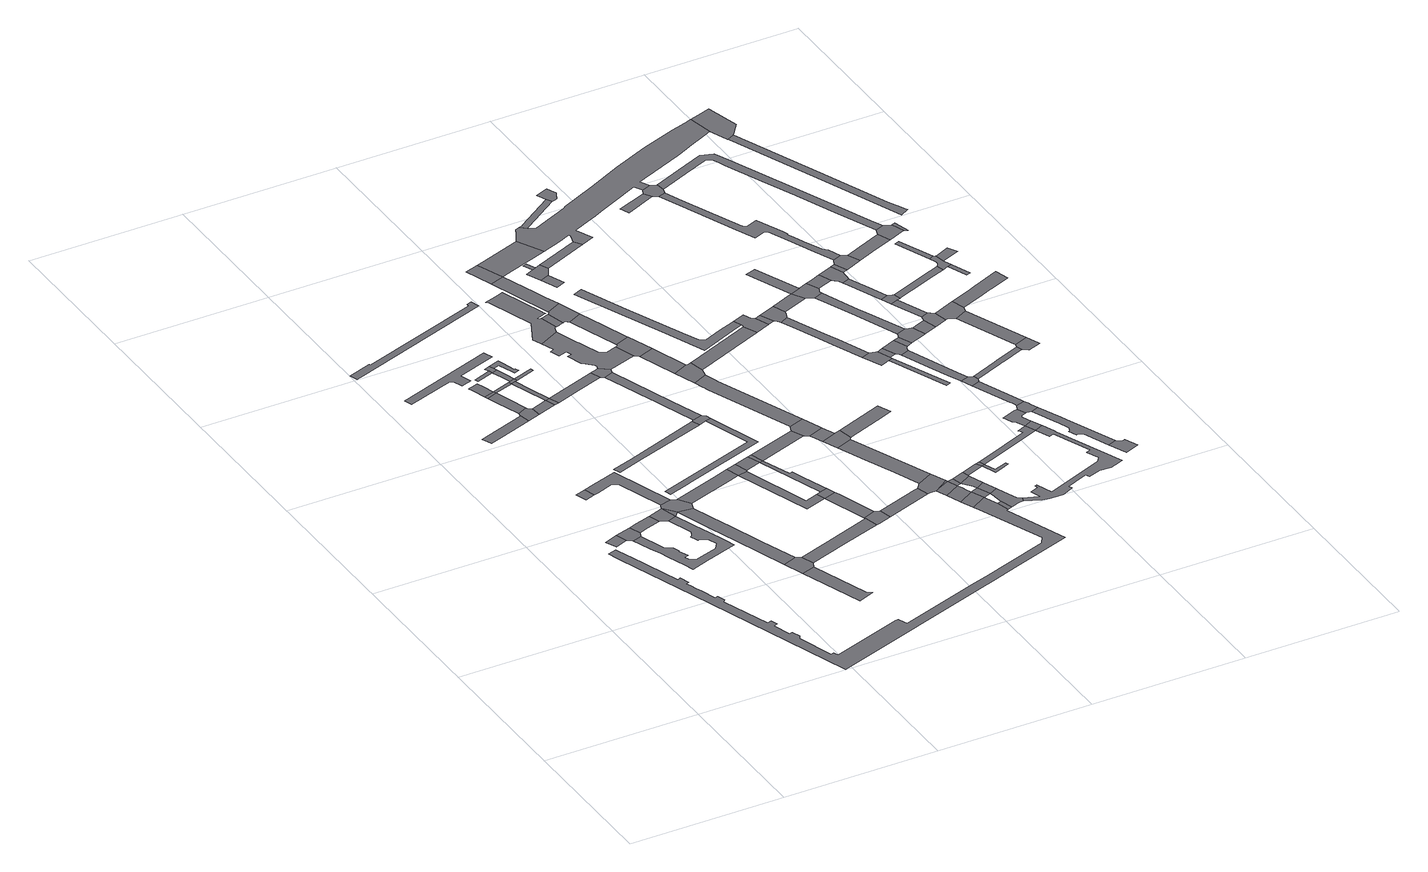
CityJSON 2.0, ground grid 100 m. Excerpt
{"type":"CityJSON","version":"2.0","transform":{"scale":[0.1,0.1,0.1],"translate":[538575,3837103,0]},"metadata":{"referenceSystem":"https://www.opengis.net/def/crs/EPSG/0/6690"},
"CityObjects":{
"road1":{"type":"Road","attributes":{"RoadStructureAttribute.sectionType":"1"},"geometry":[{"type":"MultiSurface","lod":"1","boundaries":[[[0,1,2,3]]]}]},
"road2":{"type":"Road","geometry":[{"type":"MultiSurface","lod":"1","boundaries":[[[4,0,3,5,6,7]]]}]},
"road3":{"type":"Road","geometry":[{"type":"MultiSurface","lod":"1","boundaries":[[[8,9,10,11]]]}]},
"road4":{"type":"Road","attributes":{"RoadStructureAttribute.sectionType":"1"},"geometry":[{"type":"MultiSurface","lod":"1","boundaries":[[[12,13,4,7,14,15]]]}]},
"road5":{"type":"Road","attributes":{"RoadStructureAttribute.sectionType":"1"},"geometry":[{"type":"MultiSurface","lod":"1","boundaries":[[[16,17,18,19,20,21,22,23,24,25,26,27,28,29,30,31,32,33,34,35,36,37,38,39,40,41,42,43,44,45,46,47,48,49,50,51,52,53,54,6,5]]]}]},
"road6":{"type":"Road","geometry":[{"type":"MultiSurface","lod":"1","boundaries":[[[55,56,12,15,28,27]]]}]},
"road7":{"type":"Road","attributes":{"RoadStructureAttribute.sectionType":"1"},"geometry":[{"type":"MultiSurface","lod":"1","boundaries":[[[57,58,59,60,61,62]]]}]},
"road8":{"type":"Road","attributes":{"RoadStructureAttribute.sectionType":"1"},"geometry":[{"type":"MultiSurface","lod":"1","boundaries":[[[63,64,8,11,65,66,67,68,69]]]}]},
"road9":{"type":"Road","attributes":{"RoadStructureAttribute.sectionType":"1"},"geometry":[{"type":"MultiSurface","lod":"1","boundaries":[[[55,27,70]]]}]},
"road10":{"type":"Road","geometry":[{"type":"MultiSurface","lod":"1","boundaries":[[[69,68,55,70,71,72,73,74]]]}]},
"road11":{"type":"Road","attributes":{"RoadStructureAttribute.sectionType":"1"},"geometry":[{"type":"MultiSurface","lod":"1","boundaries":[[[70,75,76,77,78,79,80,81,71]]]}]},
"road12":{"type":"Road","geometry":[{"type":"MultiSurface","lod":"1","boundaries":[[[78,77,82,83,84,85]]]}]},
"road13":{"type":"Road","geometry":[{"type":"MultiSurface","lod":"1","boundaries":[[[86,87,88,89,90,91,92,93,94]]]}]},
"road14":{"type":"Road","attributes":{"RoadStructureAttribute.sectionType":"1"},"geometry":[{"type":"MultiSurface","lod":"1","boundaries":[[[95,96,97,98,83,82]]]}]},
"road15":{"type":"Road","attributes":{"RoadStructureAttribute.sectionType":"1"},"geometry":[{"type":"MultiSurface","lod":"1","boundaries":[[[99,100,101,102,103,104]]]}]},
"road16":{"type":"Road","geometry":[{"type":"MultiSurface","lod":"1","boundaries":[[[104,103,105,106]]]}]},
"road17":{"type":"Road","attributes":{"RoadStructureAttribute.sectionType":"1"},"geometry":[{"type":"MultiSurface","lod":"1","boundaries":[[[107,106,105,108,109,110]]]}]},
"road18":{"type":"Road","geometry":[{"type":"MultiSurface","lod":"1","boundaries":[[[111,110,109,57,62,112,113]]]}]},
"road19":{"type":"Road","geometry":[{"type":"MultiSurface","lod":"1","boundaries":[[[114,104,106,115]]]}]},
"road20":{"type":"Road","attributes":{"RoadStructureAttribute.sectionType":"1"},"geometry":[{"type":"MultiSurface","lod":"1","boundaries":[[[116,117,118,119,120,121,122,123,124]]]}]},
"road21":{"type":"Road","geometry":[{"type":"MultiSurface","lod":"1","boundaries":[[[125,126,127,128]]]}]},
"road22":{"type":"Road","attributes":{"RoadStructureAttribute.sectionType":"1"},"geometry":[{"type":"MultiSurface","lod":"1","boundaries":[[[129,130,113,112,131]]]}]},
"road23":{"type":"Road","attributes":{"RoadStructureAttribute.sectionType":"1"},"geometry":[{"type":"MultiSurface","lod":"1","boundaries":[[[132,133,134,135,136,137,138,139,140,141,142,143,144,145,146,147,148,149,150,151,152,153,154,155,156,157,158,159,160,161,162,163,164,165,166,167,168,169,170,171,172,173,174,175,176,177,178,179,180,181,182,183]]]}]},
"road24":{"type":"Road","attributes":{"RoadStructureAttribute.sectionType":"1"},"geometry":[{"type":"MultiSurface","lod":"1","boundaries":[[[184,185,74,73,186,187]]]}]},
"road25":{"type":"Road","geometry":[{"type":"MultiSurface","lod":"1","boundaries":[[[188,189,115,190,129,191]]]}]},
"road26":{"type":"Road","geometry":[{"type":"MultiSurface","lod":"1","boundaries":[[[192,193,114,115,189,194]]]}]},
"road27":{"type":"Road","geometry":[{"type":"MultiSurface","lod":"1","boundaries":[[[195,196,125,128,197,198]]]}]},
"road28":{"type":"Road","geometry":[{"type":"MultiSurface","lod":"1","boundaries":[[[191,129,131,199]]]}]},
"road29":{"type":"Road","geometry":[{"type":"MultiSurface","lod":"1","boundaries":[[[200,197,128,201,193,192]]]}]},
"road30":{"type":"Road","geometry":[{"type":"MultiSurface","lod":"1","boundaries":[[[202,203,204,205,206,207,208,209,210,195,198]]]}]},
"road31":{"type":"Road","attributes":{"RoadStructureAttribute.sectionType":"1"},"geometry":[{"type":"MultiSurface","lod":"1","boundaries":[[[211,212,213,214,215,216,217,218]]]}]},
"road32":{"type":"Road","attributes":{"RoadStructureAttribute.sectionType":"1"},"geometry":[{"type":"MultiSurface","lod":"1","boundaries":[[[219,220,85,84,221,222]]]}]},
"road33":{"type":"Road","geometry":[{"type":"MultiSurface","lod":"1","boundaries":[[[223,224,192,194]]]}]},
"road34":{"type":"Road","geometry":[{"type":"MultiSurface","lod":"1","boundaries":[[[225,226,227,228,229,230,231,232]]]}]},
"road35":{"type":"Road","attributes":{"RoadStructureAttribute.sectionType":"1"},"geometry":[{"type":"MultiSurface","lod":"1","boundaries":[[[233,234,191,199,235,236]]]}]},
"road36":{"type":"Road","geometry":[{"type":"MultiSurface","lod":"1","boundaries":[[[237,184,187,238,239]]]}]},
"road37":{"type":"Road","geometry":[{"type":"MultiSurface","lod":"1","boundaries":[[[240,238,187,241,242,243]]]}]},
"road38":{"type":"Road","attributes":{"RoadStructureAttribute.sectionType":"1"},"geometry":[{"type":"MultiSurface","lod":"1","boundaries":[[[244,237,239,245]]]}]},
"road39":{"type":"Road","geometry":[{"type":"MultiSurface","lod":"1","boundaries":[[[246,244,245,247]]]}]},
"road40":{"type":"Road","geometry":[{"type":"MultiSurface","lod":"1","boundaries":[[[248,249,243,242,250]]]}]},
"road41":{"type":"Road","geometry":[{"type":"MultiSurface","lod":"1","boundaries":[[[251,252,253,254,255,256,247,245,249,248]]]}]},
"road42":{"type":"Road","attributes":{"RoadStructureAttribute.sectionType":"1"},"geometry":[{"type":"MultiSurface","lod":"1","boundaries":[[[257,258,250,242,259,260,261]]]}]},
"road43":{"type":"Road","geometry":[{"type":"MultiSurface","lod":"1","boundaries":[[[261,260,219,222,262,263,264]]]}]},
"road44":{"type":"Road","geometry":[{"type":"MultiSurface","lod":"1","boundaries":[[[265,266,233,236,267,268,269]]]}]},
"road45":{"type":"Road","attributes":{"RoadStructureAttribute.sectionType":"1"},"geometry":[{"type":"MultiSurface","lod":"1","boundaries":[[[270,268,267,271,272,273,274,275,276,277]]]}]},
"road46":{"type":"Road","geometry":[{"type":"MultiSurface","lod":"1","boundaries":[[[278,277,276,211,218,279,232,231]]]}]},
"road47":{"type":"Road","attributes":{"RoadStructureAttribute.sectionType":"1"},"geometry":[{"type":"MultiSurface","lod":"1","boundaries":[[[280,281,282,283,284,285,286,287,288,289,290,291,292,293,294,295,296,297,298,299,300,301,302]]]}]},
"road48":{"type":"Road","attributes":{"RoadStructureAttribute.sectionType":"1"},"geometry":[{"type":"MultiSurface","lod":"1","boundaries":[[[303,304,305,306,307,299,298,308,309,310,311,312,313,314,315,316,317,318,319,320,321,265,269,322,323]]]}]},
"road49":{"type":"Road","attributes":{"RoadStructureAttribute.sectionType":"1"},"geometry":[{"type":"MultiSurface","lod":"1","boundaries":[[[324,246,247,325,326]]]}]},
"road50":{"type":"Road","geometry":[{"type":"MultiSurface","lod":"1","boundaries":[[[327,328,329,302,301,330,331,332,333]]]}]},
"road51":{"type":"Road","attributes":{"RoadStructureAttribute.sectionType":"1"},"geometry":[{"type":"MultiSurface","lod":"1","boundaries":[[[334,335,264,263,336]]]}]},
"road52":{"type":"Road","geometry":[{"type":"MultiSurface","lod":"1","boundaries":[[[337,338,339,340]]]}]},
"road53":{"type":"Road","attributes":{"RoadStructureAttribute.sectionType":"1"},"geometry":[{"type":"MultiSurface","lod":"1","boundaries":[[[341,342,340,339,343,344,345]]]}]},
"road54":{"type":"Road","geometry":[{"type":"MultiSurface","lod":"1","boundaries":[[[345,344,346,347,327,333,348,349,350,351,352]]]}]},
"road55":{"type":"Road","attributes":{"RoadStructureAttribute.sectionType":"1"},"geometry":[{"type":"MultiSurface","lod":"1","boundaries":[[[353,354,352,351,355,356,357,358]]]}]},
"road56":{"type":"Road","geometry":[{"type":"MultiSurface","lod":"1","boundaries":[[[358,357,359,360,361,323,322,362,363]]]}]},
"road57":{"type":"Road","attributes":{"RoadStructureAttribute.sectionType":"1"},"geometry":[{"type":"MultiSurface","lod":"1","boundaries":[[[363,362,364,365]]]}]},
"road58":{"type":"Road","geometry":[{"type":"MultiSurface","lod":"1","boundaries":[[[366,367,365,364,368,369,370]]]}]},
"road59":{"type":"Road","attributes":{"RoadStructureAttribute.sectionType":"1"},"geometry":[{"type":"MultiSurface","lod":"1","boundaries":[[[371,372,369,368,373,374,375,376,377]]]}]},
"road60":{"type":"Road","geometry":[{"type":"MultiSurface","lod":"1","boundaries":[[[378,377,376,379,324,326,380,381]]]}]},
"road61":{"type":"Road","attributes":{"RoadStructureAttribute.sectionType":"1"},"geometry":[{"type":"MultiSurface","lod":"1","boundaries":[[[381,380,382,383,384]]]}]},
"road62":{"type":"Road","geometry":[{"type":"MultiSurface","lod":"1","boundaries":[[[385,384,383,386,387,388]]]}]},
"road63":{"type":"Road","attributes":{"RoadStructureAttribute.sectionType":"1"},"geometry":[{"type":"MultiSurface","lod":"1","boundaries":[[[389,387,386,390,391,392,393]]]}]},
"road64":{"type":"Road","geometry":[{"type":"MultiSurface","lod":"1","boundaries":[[[393,392,334,336,394,395,396]]]}]},
"road65":{"type":"Road","attributes":{"RoadStructureAttribute.sectionType":"1"},"geometry":[{"type":"MultiSurface","lod":"1","boundaries":[[[397,398,399,400]]]}]},
"road66":{"type":"Road","geometry":[{"type":"MultiSurface","lod":"1","boundaries":[[[401,395,402,403]]]}]},
"road67":{"type":"Road","attributes":{"RoadStructureAttribute.sectionType":"1"},"geometry":[{"type":"MultiSurface","lod":"1","boundaries":[[[396,395,401]]]}]},
"road68":{"type":"Road","attributes":{"RoadStructureAttribute.sectionType":"1"},"geometry":[{"type":"MultiSurface","lod":"1","boundaries":[[[404,405,406,407,337,340,408,409,410]]]}]},
"road69":{"type":"Road","attributes":{"RoadStructureAttribute.sectionType":"1"},"geometry":[{"type":"MultiSurface","lod":"1","boundaries":[[[411,412,403,402,413,414]]]}]},
"road70":{"type":"Road","geometry":[{"type":"MultiSurface","lod":"1","boundaries":[[[415,416,417,418,400,399,419]]]}]},
"road71":{"type":"Road","geometry":[{"type":"MultiSurface","lod":"1","boundaries":[[[420,421,417,416]]]}]},
"road72":{"type":"Road","geometry":[{"type":"MultiSurface","lod":"1","boundaries":[[[414,413,183,182]]]}]},
"road73":{"type":"Road","attributes":{"RoadStructureAttribute.sectionType":"1"},"geometry":[{"type":"MultiSurface","lod":"1","boundaries":[[[422,401,403,423]]]}]},
"road74":{"type":"Road","geometry":[{"type":"MultiSurface","lod":"1","boundaries":[[[424,425,414,182,426,427]]]}]},
"road75":{"type":"Road","geometry":[{"type":"MultiSurface","lod":"1","boundaries":[[[428,429,180,179,430]]]}]},
"road76":{"type":"Road","geometry":[{"type":"MultiSurface","lod":"1","boundaries":[[[431,422,423,432,433]]]}]},
"road77":{"type":"Road","attributes":{"RoadStructureAttribute.sectionType":"1"},"geometry":[{"type":"MultiSurface","lod":"1","boundaries":[[[432,423,434,435,436,424,437]]]}]},
"road78":{"type":"Road","geometry":[{"type":"MultiSurface","lod":"1","boundaries":[[[437,424,427,438]]]}]},
"road79":{"type":"Road","attributes":{"RoadStructureAttribute.sectionType":"1"},"geometry":[{"type":"MultiSurface","lod":"1","boundaries":[[[439,440,366,370,441]]]}]},
"road80":{"type":"Road","geometry":[{"type":"MultiSurface","lod":"1","boundaries":[[[442,443,444,438,427,445,446,428,430,447,448,449,450,451]]]}]},
"road81":{"type":"Road","attributes":{"RoadStructureAttribute.sectionType":"1"},"geometry":[{"type":"MultiSurface","lod":"1","boundaries":[[[452,453,454,385,388]]]}]},
"road82":{"type":"Road","attributes":{"RoadStructureAttribute.sectionType":"1"},"geometry":[{"type":"MultiSurface","lod":"1","boundaries":[[[455,456,457,458,459,460,461,462,463,464,465,466,467]]]}]},
"road83":{"type":"Road","geometry":[{"type":"MultiSurface","lod":"1","boundaries":[[[468,415,419,469]]]}]},
"road84":{"type":"Road","attributes":{"RoadStructureAttribute.sectionType":"1"},"geometry":[{"type":"MultiSurface","lod":"1","boundaries":[[[470,471,431,433,472]]]}]},
"road85":{"type":"Road","geometry":[{"type":"MultiSurface","lod":"1","boundaries":[[[473,474,475,470,472,476]]]}]},
"road86":{"type":"Road","geometry":[{"type":"MultiSurface","lod":"1","boundaries":[[[477,478,479,480,481,476,472]]]}]},
"road87":{"type":"Road","geometry":[{"type":"MultiSurface","lod":"1","boundaries":[[[482,483,484,485,486,487,488,489]]]}]},
"road88":{"type":"Road","geometry":[{"type":"MultiSurface","lod":"1","boundaries":[[[490,491,467,466,492,493,439,441,494,495,496]]]}]},
"road89":{"type":"Road","attributes":{"RoadStructureAttribute.sectionType":"1"},"geometry":[{"type":"MultiSurface","lod":"1","boundaries":[[[497,498,496,495,499]]]}]},
"road90":{"type":"Road","attributes":{"RoadStructureAttribute.sectionType":"1"},"geometry":[{"type":"MultiSurface","lod":"1","boundaries":[[[500,501,502,503,504,505,506,473,476,507,508,509]]]}]},
"road91":{"type":"Road","geometry":[{"type":"MultiSurface","lod":"1","boundaries":[[[510,497,499,511,512,513,514,515]]]}]},
"road92":{"type":"Road","attributes":{"RoadStructureAttribute.sectionType":"1"},"geometry":[{"type":"MultiSurface","lod":"1","boundaries":[[[516,517,518,519,520,521,522,523,524,525,526,527,528,529,530,531,532,533,509,534,535,536,537,538,539,540,541,542,543,544,545,546,547,548,451,450]]]}]},
"road93":{"type":"Road","geometry":[{"type":"MultiSurface","lod":"1","boundaries":[[[549,550,482,489,551,552,553,554]]]}]},
"road94":{"type":"Road","attributes":{"RoadStructureAttribute.sectionType":"1"},"geometry":[{"type":"MultiSurface","lod":"1","boundaries":[[[555,556,557,513,512,558,559,560,561,562]]]}]},
"road95":{"type":"Road","attributes":{"RoadStructureAttribute.sectionType":"1"},"geometry":[{"type":"MultiSurface","lod":"1","boundaries":[[[563,562,561,564,565,566,567,568,569,570]]]}]},
"road96":{"type":"Road","geometry":[{"type":"MultiSurface","lod":"1","boundaries":[[[571,572,568,567]]]}]},
"road97":{"type":"Road","attributes":{"RoadStructureAttribute.sectionType":"1"},"geometry":[{"type":"MultiSurface","lod":"1","boundaries":[[[573,510,515,574]]]}]},
"road98":{"type":"Road","geometry":[{"type":"MultiSurface","lod":"1","boundaries":[[[575,570,569,576]]]}]},
"road99":{"type":"Road","attributes":{"RoadStructureAttribute.sectionType":"1"},"geometry":[{"type":"MultiSurface","lod":"1","boundaries":[[[577,578,579,580,581,582,500,583,584,585,586,587]]]}]},
"road100":{"type":"Road","geometry":[{"type":"MultiSurface","lod":"1","boundaries":[[[583,500,509,533]]]}]},
"road101":{"type":"Road","geometry":[{"type":"MultiSurface","lod":"1","boundaries":[[[588,575,576,589,590,591,592,593]]]}]},
"road102":{"type":"Road","attributes":{"RoadStructureAttribute.sectionType":"1"},"geometry":[{"type":"MultiSurface","lod":"1","boundaries":[[[594,595,573,596]]]}]},
"road103":{"type":"Road","attributes":{"RoadStructureAttribute.sectionType":"1"},"geometry":[{"type":"MultiSurface","lod":"1","boundaries":[[[597,591,590,598,599,600,601,602]]]}]},
"road104":{"type":"Road","geometry":[{"type":"MultiSurface","lod":"1","boundaries":[[[602,601,603,604,605,606]]]}]},
"road105":{"type":"Road","attributes":{"RoadStructureAttribute.sectionType":"1"},"geometry":[{"type":"MultiSurface","lod":"1","boundaries":[[[607,608,604,603,609,610,611,612,613]]]}]},
"road106":{"type":"Road","attributes":{"RoadStructureAttribute.sectionType":"1"},"geometry":[{"type":"MultiSurface","lod":"1","boundaries":[[[614,615,616,617]]]}]},
"road107":{"type":"Road","geometry":[{"type":"MultiSurface","lod":"1","boundaries":[[[618,596,573,574,619,620,621,622,623,624,625]]]}]},
"road108":{"type":"Road","geometry":[{"type":"MultiSurface","lod":"1","boundaries":[[[613,612,577,587,626,627,628,629,630]]]}]},
"road109":{"type":"Road","attributes":{"RoadStructureAttribute.sectionType":"1"},"geometry":[{"type":"MultiSurface","lod":"1","boundaries":[[[631,588,593,632]]]}]},
"road110":{"type":"Road","geometry":[{"type":"MultiSurface","lod":"1","boundaries":[[[633,634,635,636,637,638,639,640,641,642,643,644,645,646,486,485,647,648,404,410,649,650,651,652,468,469,653,654,655,656,657,658,659,660,661,662,663,664,665,666,667,668,669,670,671]]]}]},
"road111":{"type":"Road","attributes":{"RoadStructureAttribute.sectionType":"1"},"geometry":[{"type":"MultiSurface","lod":"1","boundaries":[[[672,673,628,627,674,675,676,677,678,679,680,681,682,683]]]}]},
"road112":{"type":"Road","attributes":{"RoadStructureAttribute.sectionType":"1"},"geometry":[{"type":"MultiSurface","lod":"1","boundaries":[[[684,685,621,620,686,687,688,689]]]}]},
"road113":{"type":"Road","geometry":[{"type":"MultiSurface","lod":"1","boundaries":[[[690,691,689,688,692,693,694,631,632,695,696,697,698]]]}]},
"road114":{"type":"Road","geometry":[{"type":"MultiSurface","lod":"1","boundaries":[[[699,683,682,700,701,702,703]]]}]},
"road115":{"type":"Road","attributes":{"RoadStructureAttribute.sectionType":"1"},"geometry":[{"type":"MultiSurface","lod":"1","boundaries":[[[704,705,618,625,706]]]}]},
"road116":{"type":"Road","geometry":[{"type":"MultiSurface","lod":"1","boundaries":[[[662,661,614,617,707,708,709,710]]]}]},
"road117":{"type":"Road","attributes":{"RoadStructureAttribute.sectionType":"1"},"geometry":[{"type":"MultiSurface","lod":"1","boundaries":[[[711,712,698,697,713,714]]]}]},
"road118":{"type":"Road","attributes":{"RoadStructureAttribute.sectionType":"1"},"geometry":[{"type":"MultiSurface","lod":"1","boundaries":[[[715,716,717,718,606,605,719,720,721,722]]]}]},
"road119":{"type":"Road","geometry":[{"type":"MultiSurface","lod":"1","boundaries":[[[723,704,706,724,725,726,727,728,729,730]]]}]},
"road120":{"type":"Road","attributes":{"RoadStructureAttribute.sectionType":"1"},"geometry":[{"type":"MultiSurface","lod":"1","boundaries":[[[731,732,727,726,733,734,735,736]]]}]},
"road121":{"type":"Road","attributes":{"RoadStructureAttribute.sectionType":"1"},"geometry":[{"type":"MultiSurface","lod":"1","boundaries":[[[737,738,739,740,741,742,743,744,745,746,747,748,749,750,751,708,707,752,753,754,755,756,757,758,759,760,761]]]}]},
"road122":{"type":"Road","geometry":[{"type":"MultiSurface","lod":"1","boundaries":[[[762,736,735,763,764,765,766]]]}]},
"road123":{"type":"Road","attributes":{"RoadStructureAttribute.sectionType":"1"},"geometry":[{"type":"MultiSurface","lod":"1","boundaries":[[[764,763,767,768]]]}]},
"road124":{"type":"Road","geometry":[{"type":"MultiSurface","lod":"1","boundaries":[[[769,768,767,770,711,714,771,772]]]}]},
"road125":{"type":"Road","attributes":{"RoadStructureAttribute.sectionType":"1"},"geometry":[{"type":"MultiSurface","lod":"1","boundaries":[[[773,723,730,774,775]]]}]},
"road126":{"type":"Road","geometry":[{"type":"MultiSurface","lod":"1","boundaries":[[[761,760,773,775,776,777]]]}]},
"road127":{"type":"Road","geometry":[{"type":"MultiSurface","lod":"1","boundaries":[[[778,779,772,771,780,781,782,783]]]}]},
"road128":{"type":"Road","attributes":{"RoadStructureAttribute.sectionType":"1"},"geometry":[{"type":"MultiSurface","lod":"1","boundaries":[[[782,781,784,785,786]]]}]},
"road129":{"type":"Road","geometry":[{"type":"MultiSurface","lod":"1","boundaries":[[[787,786,785,715,722,788,789,790]]]}]},
"road130":{"type":"Road","geometry":[{"type":"MultiSurface","lod":"1","boundaries":[[[791,792,793,794,766,765,795,796,797,798,799]]]}]},
"road131":{"type":"Road","attributes":{"RoadStructureAttribute.sectionType":"1"},"geometry":[{"type":"MultiSurface","lod":"1","boundaries":[[[800,801,802,803,804,805,806,710,709,807,808,809,810,811,812,813,814,815,816,817,818,819,820]]]}]},
"road132":{"type":"Road","attributes":{"RoadStructureAttribute.sectionType":"1"},"geometry":[{"type":"MultiSurface","lod":"1","boundaries":[[[821,822,777,776,823,824]]]}]},
"road133":{"type":"Road","attributes":{"RoadStructureAttribute.sectionType":"1"},"geometry":[{"type":"MultiSurface","lod":"1","boundaries":[[[825,826,827,828,778,783,829,830,831,832]]]}]},
"road134":{"type":"Road","geometry":[{"type":"MultiSurface","lod":"1","boundaries":[[[833,834,835,836]]]}]},
"road135":{"type":"Road","geometry":[{"type":"MultiSurface","lod":"1","boundaries":[[[837,836,835,838,839,840,841,791,799,842,843,844,845,846]]]}]},
"road136":{"type":"Road","geometry":[{"type":"MultiSurface","lod":"1","boundaries":[[[847,848,843,842]]]}]},
"road137":{"type":"Road","geometry":[{"type":"MultiSurface","lod":"1","boundaries":[[[820,819,821,824,849,850]]]}]},
"road138":{"type":"Road","geometry":[{"type":"MultiSurface","lod":"1","boundaries":[[[851,852,846,845,853]]]}]},
"road139":{"type":"Road","attributes":{"RoadStructureAttribute.sectionType":"1"},"geometry":[{"type":"MultiSurface","lod":"1","boundaries":[[[854,850,849,855]]]}]},
"road140":{"type":"Road","geometry":[{"type":"MultiSurface","lod":"1","boundaries":[[[856,857,858,633,671,859,860,861,862]]]}]},
"road141":{"type":"Road","attributes":{"RoadStructureAttribute.sectionType":"1"},"geometry":[{"type":"MultiSurface","lod":"1","boundaries":[[[863,864,865,866,860,859,867,868,869,870]]]}]}
},
"vertices":[
[509,1859,0],[421,1829,0],[454,1757,0],[534,1788,0],
[616,1895,0],[566,1763,0],[624,1784,0],[641,1821,0],
[583,2364,0],[518,2342,0],[541,2271,0],[607,2293,0],
[770,1947,0],[670,1914,0],[703,1842,0],[795,1873,0],
[605,1651,0],[610,1638,0],[636,1579,0],[659,1517,0],[697,1403,0],[718,1340,0],[834,1379,0],[1047,1450,0],[1026,1511,0],[977,1655,0],[974,1665,0],[900,1869,0],[845,1851,0],[899,1689,0],[887,1659,0],[885,1654,0],[880,1646,0],[872,1643,0],[887,1595,0],[889,1590,0],[893,1591,0],[895,1591,0],[943,1574,0],[949,1558,0],[966,1510,0],[937,1469,0],[826,1433,0],[787,1420,0],[750,1437,0],[737,1470,0],[762,1478,0],[745,1527,0],[738,1545,0],[741,1546,0],[727,1590,0],[726,1590,0],[683,1617,0],[673,1643,0],[670,1652,0],
[871,1984,0],[869,1981,0],
[644,3218,0],[388,3129,0],[336,3110,0],[361,3048,0],[444,3077,0],[660,3152,0],
[822,2445,0],[656,2389,0],[637,2303,0],[748,2340,0],[783,2323,0],[886,2019,0],[958,2039,0],
[930,1907,0],
[1029,1897,0],[1038,1924,0],[1046,1946,0],[994,2022,0],
[1012,1667,0],[1076,1480,0],[1195,1134,0],[1282,1164,0],[1198,1406,0],[1111,1656,0],[1105,1674,0],
[1241,1000,0],[1327,1030,0],[1344,1064,0],[1315,1147,0],
[469,3727,0],[487,3717,0],[510,3655,0],[577,3678,0],[554,3752,0],[806,3836,0],[783,3897,0],[148,3676,0],[163,3624,0],
[1324,761,0],[1383,589,0],[1489,632,0],[1457,654,0],
[607,3593,0],[593,3633,0],[525,3610,0],[536,3578,0],[565,3492,0],[634,3516,0],
[572,3472,0],[642,3496,0],
[673,3400,0],[594,3407,0],[649,3249,0],[713,3279,0],
[719,3262,0],[746,3182,0],[739,3252,0],
[756,3559,0],[764,3537,0],
[52,4015,0],[1001,4343,0],[982,4397,0],[948,4386,0],[950,4371,0],[163,4098,0],[158,4111,0],[7,4057,0],[24,4007,0],
[719,3717,0],[604,3675,0],[611,3653,0],[725,3694,0],
[849,3290,0],[745,3254,0],[871,3225,0],
[2440,1088,0],[2609,664,0],[2580,618,0],[2307,525,0],[2135,466,0],[2042,435,0],[1501,250,0],[1478,316,0],[1459,310,0],[1020,162,0],[1000,155,0],[987,188,0],[969,180,0],[892,414,0],[907,437,0],[886,487,0],[866,481,0],[830,596,0],[855,606,0],[840,653,0],[812,643,0],[702,957,0],[717,970,0],[699,1022,0],[681,1017,0],[645,1124,0],[635,1151,0],[619,1198,0],[609,1226,0],[627,1231,0],[608,1294,0],[589,1286,0],[471,1626,0],[462,1650,0],[434,1732,0],[376,1712,0],[398,1649,0],[407,1621,0],[584,1106,0],[963,1,0],[1041,28,0],[2038,368,0],[2145,404,0],[2343,472,0],[2704,595,0],[2722,601,0],[2570,1011,0],[2584,1016,0],[2562,1099,0],[2543,1146,0],[2525,1191,0],[2422,1131,0],
[1393,2159,0],[1296,2126,0],[1356,2052,0],[1422,2075,0],
[830,3443,0],[794,3550,0],[802,3426,0],[878,3301,0],
[803,3577,0],[771,3565,0],[811,3555,0],
[743,3759,0],[707,3746,0],[761,3706,0],[754,3727,0],
[901,3236,0],
[785,3632,0],[750,3624,0],
[795,3743,0],[831,3642,0],[836,3627,0],[869,3640,0],[866,3650,0],[860,3665,0],[852,3664,0],[826,3748,0],[816,3785,0],
[1469,2697,0],[976,2521,0],[929,2504,0],[834,2473,0],[850,2426,0],[870,2433,0],[1008,2481,0],[1487,2644,0],
[1831,1327,0],[1510,1215,0],[1610,1155,0],[1852,1237,0],
[941,3600,0],[934,3621,0],
[1638,2353,0],[976,2127,0],[990,2088,0],[1117,2131,0],[1162,2147,0],[1691,2327,0],[1575,2674,0],[1535,2661,0],
[1212,3418,0],[1126,3388,0],[1065,3293,0],[1235,3352,0],
[1460,2182,0],[1483,2087,0],[1489,2098,0],
[1628,1653,0],[1590,1574,0],[1730,1624,0],[1710,1682,0],
[1562,2217,0],[1591,2133,0],
[1588,2226,0],[1616,2141,0],
[1792,1711,0],[1744,1694,0],[1812,1654,0],
[1781,1742,0],[1751,1825,0],[1733,1877,0],[1705,1955,0],[1700,1953,0],[1684,1949,0],
[1822,1626,0],[1816,1643,0],[1733,1616,0],[1828,1336,0],[1908,1372,0],
[1875,1245,0],[1962,1275,0],[1943,1358,0],
[1269,3442,0],[1260,3435,0],[1258,3340,0],[1320,3365,0],[1330,3395,0],
[1469,2935,0],[1305,3203,0],[1341,3107,0],[1375,3013,0],[1386,2979,0],[1406,2923,0],[1482,2707,0],[1543,2724,0],
[1564,2706,0],[1525,2657,0],
[1236,4054,0],[1232,4056,0],[1230,4059,0],[1226,4067,0],[1254,4076,0],[1289,4088,0],[1292,4088,0],[1285,4107,0],[1284,4111,0],[1185,4399,0],[1146,4385,0],[1128,4378,0],[1053,4355,0],[1058,4350,0],[1066,4342,0],[1071,4325,0],[1171,4038,0],[1095,3883,0],[1117,3821,0],[1250,3889,0],[1262,3929,0],[1275,3934,0],[1246,4054,0],
[1396,3563,0],[1353,3590,0],[1320,3688,0],[1307,3724,0],[1300,3744,0],[1147,3736,0],[1122,3724,0],[1128,3706,0],[1143,3663,0],[1198,3682,0],[1205,3664,0],[1213,3642,0],[1182,3632,0],[1214,3534,0],[1218,3530,0],[1274,3477,0],[1277,3470,0],[1277,3465,0],[1277,3457,0],[1514,3457,0],[1468,3587,0],
[1910,2336,0],[1916,2244,0],[1946,2254,0],
[1302,4073,0],[1293,4070,0],[1260,4057,0],[1276,3934,0],[1300,3943,0],[1321,3950,0],[1331,3954,0],
[2244,1461,0],[2218,1452,0],[2264,1378,0],
[1200,4719,0],[1111,4688,0],[1173,4510,0],[1267,4543,0],
[1371,4245,0],[1346,4315,0],[1231,4340,0],[1315,4097,0],[1407,4144,0],
[1316,4090,0],[1311,4082,0],[1342,3958,0],[1352,3958,0],[1359,3950,0],[1367,3943,0],[1460,3990,0],
[1573,3665,0],[1517,3825,0],[1424,3784,0],[1446,3722,0],[1485,3612,0],[1580,3645,0],
[1485,3607,0],[1483,3597,0],[1478,3592,0],[1539,3437,0],[1640,3472,0],
[1626,3181,0],[1724,3229,0],
[1759,3235,0],[1739,3227,0],[1675,3039,0],[1768,3085,0],[1780,3137,0],
[1796,2996,0],[1794,3002,0],[1695,2977,0],[1697,2974,0],[1709,2939,0],[1927,2376,0],[2024,2414,0],
[2068,2301,0],[1918,2356,0],[1976,2239,0],[2077,2279,0],
[1993,2198,0],[2012,2150,0],[2112,2191,0],
[2152,2204,0],[2053,2052,0],[2159,2095,0],[2170,2109,0],
[2240,1900,0],[2129,1864,0],[2209,1667,0],[2274,1500,0],[2380,1558,0],
[2277,1383,0],[2321,1385,0],[2422,1454,0],
[1484,4295,0],[1543,4321,0],[1499,4427,0],[1439,4401,0],
[2428,1439,0],[2349,1314,0],[2452,1374,0],
[1515,4830,0],[1503,4825,0],[1450,4806,0],[1259,4740,0],[1346,4571,0],[1590,4656,0],[1601,4660,0],
[2477,1312,0],[2465,1344,0],[2388,1217,0],[2490,1279,0],
[1512,4548,0],[1477,4533,0],[1450,4522,0],[1398,4499,0],[1535,4494,0],
[1450,4594,0],[1424,4584,0],
[2465,1451,0],[2481,1385,0],
[2540,1299,0],[2511,1288,0],[2546,1199,0],[2575,1211,0],
[2591,1111,0],[2588,1110,0],[2614,1028,0],
[2546,1479,0],[2558,1430,0],[2559,1439,0],
[2505,1355,0],[2523,1331,0],[2531,1321,0],[2596,1334,0],
[2631,1243,0],
[2204,3421,0],[2161,3403,0],[2243,3330,0],
[2696,1091,0],[2689,1098,0],[2649,1199,0],[2582,1194,0],[2585,1168,0],[2628,1034,0],[2667,1049,0],[2683,1053,0],[2700,1052,0],[2713,1085,0],
[2446,2214,0],[2503,2237,0],[2466,2327,0],
[2061,3448,0],[1957,3406,0],[1917,3421,0],[1871,3533,0],[1714,3910,0],[1590,4209,0],[1531,4183,0],[1655,3885,0],[1785,3571,0],[1892,3313,0],[2135,3415,0],[2204,3444,0],[2184,3496,0],
[1794,4669,0],[1828,4617,0],
[2655,1521,0],[2560,1485,0],[2675,1485,0],
[2683,1533,0],[2682,1532,0],[2662,1524,0],[2693,1493,0],
[2712,1392,0],[2768,1413,0],[2817,1432,0],[2809,1450,0],[2723,1418,0],
[1876,5129,0],[1628,4960,0],[1623,4956,0],[1601,4947,0],[1641,4916,0],[1640,4919,0],[1651,4926,0],[1898,5095,0],
[2286,3475,0],[2263,3527,0],[2207,3434,0],[2207,3429,0],[2285,3348,0],[2342,3371,0],[2304,3462,0],
[2344,3479,0],[2308,3464,0],[2382,3388,0],
[3094,1734,0],[3034,1710,0],[3039,1703,0],[3050,1678,0],[2896,1617,0],[2879,1610,0],[2857,1601,0],[2799,1535,0],[2903,1577,0],[3124,1665,0],
[2455,3525,0],[2395,3382,0],[2415,3356,0],[2468,3387,0],[2480,3418,0],[2489,3442,0],
[2719,1047,0],[2749,1032,0],[2801,1012,0],[2846,1001,0],[2892,998,0],[2937,1002,0],[3011,1036,0],[3001,1061,0],[3056,1083,0],[3145,1118,0],[3155,1092,0],[3236,1119,0],[3308,1116,0],[3375,1141,0],[3399,1150,0],[3219,1594,0],[3212,1612,0],[3180,1690,0],[3161,1570,0],[3175,1575,0],[3191,1581,0],[3293,1333,0],[3264,1322,0],[3297,1242,0],[3274,1209,0],[3250,1200,0],[3041,1118,0],[2889,1058,0],[2850,1161,0],[2837,1155,0],[2844,1137,0],[2787,1114,0],[2810,1048,0],
[1934,5227,0],[1850,5194,0],[1914,5100,0],[1933,5105,0],[1956,5155,0],[1960,5162,0],
[2609,3041,0],[2569,3139,0],[2528,3239,0],[2448,3275,0],[2509,3128,0],[2568,2984,0],[2638,2812,0],[2693,2834,0],
[2734,2821,0],[2691,2684,0],[2734,2702,0],[2746,2707,0],[2753,2710,0],[2781,2721,0],[2776,2733,0],[2740,2819,0],
[2912,2322,0],[2940,2333,0],
[2610,3589,0],[2656,3508,0],
[2780,2836,0],[2816,2750,0],
[3139,1908,0],[3121,1903,0],[3026,1865,0],[3049,1806,0],[3067,1799,0],[3084,1757,0],[3149,1766,0],[3124,1828,0],[3129,1838,0],[3146,1845,0],[3162,1852,0],
[2879,2877,0],[2833,2742,0],[2842,2724,0],[2898,2747,0],[2902,2769,0],[2916,2789,0],
[2553,3916,0],[2485,3889,0],[2676,3617,0],
[3032,2412,0],[2918,2534,0],[2969,2412,0],[2993,2353,0],[3006,2321,0],[3060,2343,0],
[3037,2246,0],[3091,2268,0],[3100,2293,0],[3093,2331,0],
[3205,1984,0],[3193,2013,0],[3141,1991,0],[3144,1985,0],[3152,1963,0],[3159,1946,0],[3213,1964,0],
[2387,4913,0],[2196,4838,0],[2220,4780,0],[2417,4864,0],
[2738,3643,0],[2677,3500,0],[2706,3486,0],[2765,3511,0],[2764,3522,0],[2762,3535,0],[2769,3551,0],[2773,3560,0],
[3172,1854,0],[3200,1847,0],[3252,1869,0],[3233,1916,0],[3225,1935,0],
[2919,2894,0],[2956,2805,0],
[3002,5461,0],[2957,5446,0],[2857,5415,0],[2762,5382,0],[2629,5332,0],[2394,5230,0],[2170,5121,0],[1936,5013,0],[1918,4999,0],[1731,4916,0],[1685,4898,0],[1675,4898,0],[1660,4902,0],[1648,4908,0],[1570,4935,0],[1551,4897,0],[1726,4707,0],[1801,4738,0],[1808,4741,0],[1812,4727,0],[1913,4652,0],[1865,4767,0],[1889,4777,0],[1997,4824,0],[2020,4835,0],[2107,4877,0],[2212,4927,0],[2375,5004,0],[2403,4949,0],[2462,4970,0],[2431,5031,0],[2473,5051,0],[2485,5056,0],[2755,5169,0],[2832,5203,0],[2859,5216,0],[2994,5281,0],[3012,5290,0],[3034,5301,0],
[3331,1678,0],[3315,1717,0],[3271,1677,0],[3273,1674,0],[3302,1593,0],[3288,1565,0],[3281,1562,0],[3303,1510,0],[3308,1510,0],[3343,1501,0],[3412,1331,0],[3465,1352,0],
[2874,3237,0],[2863,3263,0],[2741,3399,0],[2817,3213,0],[2932,2931,0],[2991,2954,0],
[3033,2944,0],[3002,2952,0],[2929,2924,0],[2925,2912,0],[2924,2909,0],[3004,2825,0],[3052,2845,0],[3069,2851,0],[3039,2942,0],
[3500,1327,0],[3461,1210,0],[3524,1236,0],[3556,1249,0],[3520,1336,0],
[2840,3685,0],[2790,3664,0],[2875,3601,0],
[2450,4845,0],[2497,4863,0],[2508,4898,0],[2500,4956,0],
[3131,2981,0],[3063,2952,0],[3095,2862,0],[3157,2888,0],
[3456,2482,0],[3305,2420,0],[3289,2413,0],[3271,2405,0],[3285,2369,0],[3304,2377,0],[3320,2382,0],[3466,2442,0],
[2942,3727,0],[2890,3588,0],[2910,3571,0],[2920,3546,0],[2970,3566,0],[2973,3597,0],[2972,3623,0],[2975,3642,0],
[3071,3318,0],[3034,3410,0],[2946,3485,0],[3022,3298,0],[3026,3289,0],[3075,3309,0],
[3017,3888,0],[2989,3917,0],[2938,4036,0],[2909,4105,0],[2899,4129,0],[2892,4145,0],[2899,4148,0],[2885,4182,0],[2812,4358,0],[2741,4329,0],[2723,4333,0],[2712,4346,0],[2710,4348,0],[2554,4723,0],[2544,4748,0],[2498,4729,0],[2508,4704,0],[2664,4325,0],[2716,4199,0],[2786,4227,0],[2812,4220,0],[2867,4086,0],[2940,3910,0],[2992,3783,0],[3047,3805,0],
[3105,3297,0],[3054,3219,0],[3103,3239,0],[3126,3248,0],[3113,3294,0],
[3137,3016,0],[3185,3036,0],
[3201,3029,0],[3134,3000,0],[3242,2923,0],[3223,3014,0],
[2973,3740,0],[2995,3650,0],[3009,3656,0],
[3121,3703,0],[3086,3787,0],
[3368,3074,0],[3266,3032,0],[3259,2930,0],[3302,2910,0],[3384,2953,0],[3393,2986,0],
[3459,2515,0],[3463,2504,0],[3551,2540,0],
[3582,2464,0],[3499,2427,0],[3504,2419,0],[3587,2451,0],
[3472,3437,0],[3357,3391,0],[3328,3380,0],[3117,3296,0],[3135,3251,0],[3223,3286,0],[3345,3335,0],[3375,3347,0],[3485,3390,0],
[3376,4043,0],[3295,4237,0],[3169,4539,0],[2989,4971,0],[2942,5081,0],[2863,5109,0],[2684,5033,0],[2705,4981,0],[2863,5048,0],[2901,5034,0],[2922,4985,0],[2937,4949,0],[3040,4700,0],[3073,4621,0],[3116,4517,0],[3119,4511,0],[3123,4500,0],[3232,4238,0],[3241,4216,0],[3356,3939,0],[3411,3960,0],
[3339,3892,0],[3189,3830,0],[3224,3747,0],[3374,3810,0],
[3738,3229,0],[3608,3175,0],[3572,3159,0],[3501,3129,0],[3541,3047,0],[3606,3074,0],[3644,3088,0],[3764,3137,0],
[3411,3772,0],[3378,3759,0],[3474,3525,0],[3504,3543,0],
[3512,3536,0],[3491,3483,0],[3491,3467,0],[3489,3459,0],[3485,3451,0],[3524,3406,0],[3552,3417,0],[3533,3464,0],[3530,3472,0],[3517,3535,0],
[3576,3277,0],[3604,3288,0],
[3490,3859,0],[3460,3942,0],
[3615,3576,0],[3528,3538,0],[3650,3518,0],
[3483,3952,0],[3513,3848,0],
[3145,5511,0],[3086,5489,0],[3002,5462,0],[3084,5180,0],[3133,5204,0],[3142,5215,0],[3201,5289,0],
[3606,4059,0],[3595,4083,0],[3553,4164,0],[3369,4620,0],[3089,5167,0],[3320,4600,0],[3561,4006,0],[3618,4040,0]
]}
